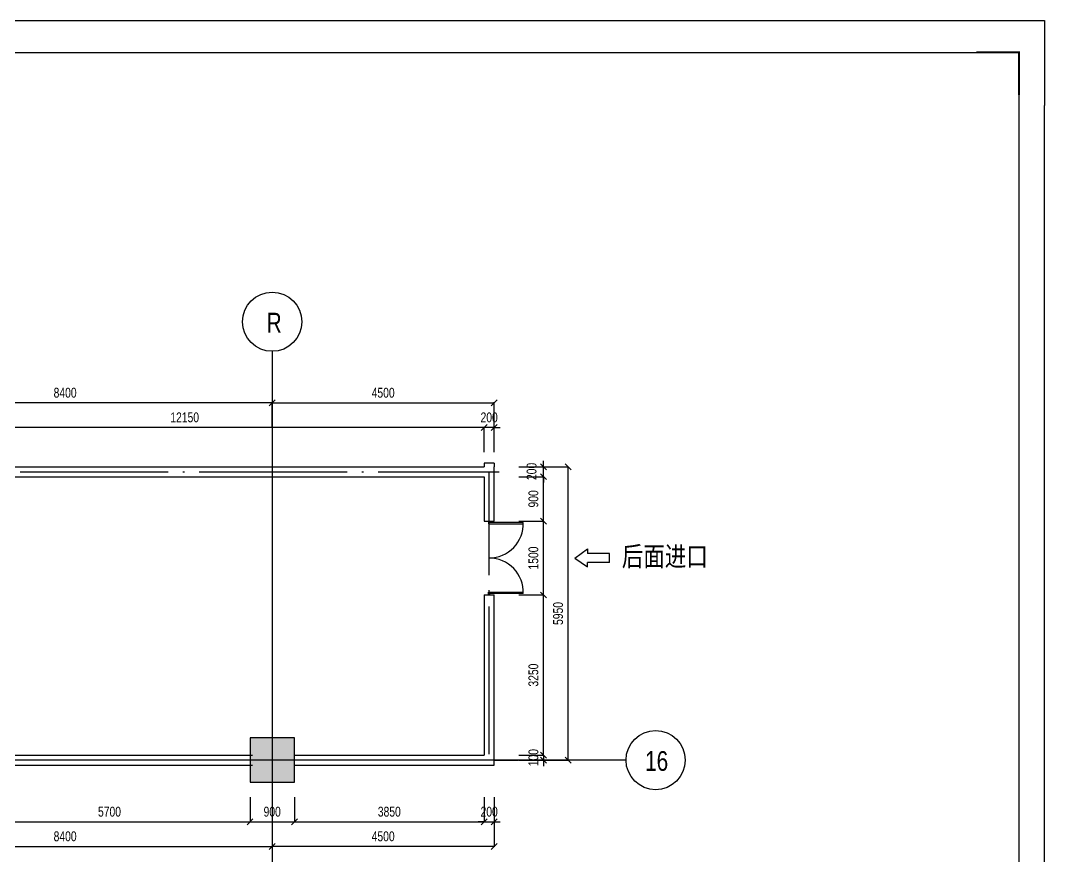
# Model space of a CAD drawing. Extents: x 100175 to 136463, y 104682 to 146092.
# Drawn here: x 115695 to 136463, y 113381 to 130342 of the extents above; entities that cross this region are included whole.
import ezdxf

# ---------------------------------------------------------------- set-up
doc = ezdxf.new("R2010")
doc.units = 0
doc.header["$LTSCALE"] = 300
doc.linetypes.add('100316总图道路$0$DOTE', pattern=[2.42, 2, -0.2, 0.02, -0.2])
doc.linetypes.add('CENTER', pattern=[2, 1.25, -0.25, 0.25, -0.25])
doc.layers.get('Defpoints').update_dxf_attribs({"color": 212})
for name, color, linetype in [('0-土建-DOTE', 251, 'Continuous'), ('0-土建-柱', 40, 'Continuous'), ('0-土建-门窗', 4, 'Continuous'), ('0-土建墙体', 7, 'Continuous'), ('DIM', 3, 'Continuous'), ('DIM TEXT', 7, 'Continuous'), ('新增油烟管井2014-08-06', 2, 'Continuous'), ('轴线', 10, 'CENTER')]:
    doc.layers.add(name, color=color, linetype=linetype)
doc.layers.add('H-外墙百叶', color=3, linetype='Continuous', lineweight=25)
doc.styles.get("Standard").update_dxf_attribs({"font": 'arial.ttf', "width": 0.75})
doc.styles.add('黑体', font='simhei.ttf', dxfattribs={"width": 0.8})
doc.dimstyles.new('DIM-200MM', dxfattribs={"dimtxt": 200, "dimasz": 120, "dimexe": 10, "dimexo": 100, "dimgap": 100, "dimtad": 1, "dimdec": 0, "dimrnd": 5, "dimzin": 1, "dimdsep": 46, "dimtxsty": 'Standard', "dimblk": 'OBLIQUE', "dimcen": 0.5, "dimdle": 1, "dimclrd": 256, "dimclre": 256, "dimclrt": 7, "dimaunit": 1, "dimadec": 0, "dimazin": 0, "dimtfac": 1, "dimtdec": 0, "dimtix": 1, "dimtmove": 2, "dimatfit": 3, "dimfxl": 500, "dimfxlon": 1, "dimtolj": 1, "dimtzin": 1, "dimarcsym": 0})

# ---------------------------------------------------------------- blocks, each defined once
blk = doc.blocks.new('南区-墙-1F$0$DOOR_C01')
for p, q in [((-0.48, 0.46), (-0.48, -0.01)), ((-0.46, -0.01), (-0.46, 0.46)), ((0.46, -0.01), (0.46, 0.46)), ((0.48, 0.46), (0.48, -0.01)), ((-0.5, -0.01), (-0.5, 0.01)), ((-0.5, 0.01), (-0.48, 0.01)), ((0.5, 0.01), (0.48, 0.01)), ((0.5, -0.01), (0.5, 0.01)), ((-0.5, -0.01), (-0.46, -0.01)), ((0.5, -0.01), (0.46, -0.01))]:
    blk.add_line(p, q)
for centre, start, end in [((-0.46, 0), 0, 92.4919), ((0.46, 0), 87.5081, 180)]:
    blk.add_arc(centre, 0.46, start, end)
blk = doc.blocks.new('_Oblique')
at = {"color": 0, "linetype": 'ByBlock', "lineweight": -2}
blk.add_line((-0.5, -0.5), (0.5, 0.5), dxfattribs=at)
blk = doc.blocks.new('*D22')
at = {"layer": 'Defpoints', "color": 0, "transparency": 16777216}
for p in [(114650, 115237), (120350, 115237), (120350, 114087)]:
    blk.add_point(p, dxfattribs=at)
at = {"layer": 'DIM', "lineweight": -2, "transparency": 16777216}
for p, q in [((114650, 114587), (114650, 114077)), ((120350, 114587), (120350, 114077)), ((114649, 114087), (120351, 114087))]:
    blk.add_line(p, q, dxfattribs=at)
at = {"layer": 'DIM', "lineweight": -2, "transparency": 16777216, "xscale": 120, "yscale": 120, "zscale": 120, "rotation": 180}
blk.add_blockref('_Oblique', (114650, 114087), dxfattribs=at)
at = {"layer": 'DIM', "lineweight": -2, "transparency": 16777216, "xscale": 120, "yscale": 120, "zscale": 120}
blk.add_blockref('_Oblique', (120350, 114087), dxfattribs=at)
at = {"layer": 'DIM', "color": 7, "transparency": 16777216, "insert": (117500, 114290), "char_height": 200, "attachment_point": 5}
blk.add_mtext('\\A1;5700', dxfattribs=at)
blk = doc.blocks.new('*D23')
at = {"layer": 'Defpoints', "color": 0, "transparency": 16777216}
for p in [(120350, 114887), (121250, 114887), (121250, 114087)]:
    blk.add_point(p, dxfattribs=at)
at = {"layer": 'DIM', "lineweight": -2, "transparency": 16777216}
for p, q in [((120350, 114587), (120350, 114077)), ((121250, 114587), (121250, 114077)), ((120349, 114087), (121251, 114087))]:
    blk.add_line(p, q, dxfattribs=at)
at = {"layer": 'DIM', "lineweight": -2, "transparency": 16777216, "xscale": 120, "yscale": 120, "zscale": 120, "rotation": 180}
blk.add_blockref('_Oblique', (120350, 114087), dxfattribs=at)
at = {"layer": 'DIM', "lineweight": -2, "transparency": 16777216, "xscale": 120, "yscale": 120, "zscale": 120}
blk.add_blockref('_Oblique', (121250, 114087), dxfattribs=at)
at = {"layer": 'DIM', "color": 7, "transparency": 16777216, "insert": (120800, 114290), "char_height": 200, "attachment_point": 5}
blk.add_mtext('\\A1;900', dxfattribs=at)
blk = doc.blocks.new('*D24')
at = {"layer": 'Defpoints', "color": 0, "transparency": 16777216}
for p in [(121250, 115237), (125100, 115237), (125100, 114087)]:
    blk.add_point(p, dxfattribs=at)
at = {"layer": 'DIM', "lineweight": -2, "transparency": 16777216}
for p, q in [((121250, 114587), (121250, 114077)), ((125100, 114587), (125100, 114077)), ((121249, 114087), (125101, 114087))]:
    blk.add_line(p, q, dxfattribs=at)
at = {"layer": 'DIM', "lineweight": -2, "transparency": 16777216, "xscale": 120, "yscale": 120, "zscale": 120, "rotation": 180}
blk.add_blockref('_Oblique', (121250, 114087), dxfattribs=at)
at = {"layer": 'DIM', "lineweight": -2, "transparency": 16777216, "xscale": 120, "yscale": 120, "zscale": 120}
blk.add_blockref('_Oblique', (125100, 114087), dxfattribs=at)
at = {"layer": 'DIM', "color": 7, "transparency": 16777216, "insert": (123175, 114290), "char_height": 200, "attachment_point": 5}
blk.add_mtext('\\A1;3850', dxfattribs=at)
blk = doc.blocks.new('*D25')
at = {"layer": 'Defpoints', "color": 0, "transparency": 16777216}
for p in [(125100, 115237), (125300, 115237), (125300, 114087)]:
    blk.add_point(p, dxfattribs=at)
at = {"layer": 'DIM', "lineweight": -2, "transparency": 16777216}
for p, q in [((125100, 114587), (125100, 114077)), ((125300, 114587), (125300, 114077)), ((125100, 114087), (124980, 114087)), ((125100, 114087), (125300, 114087)), ((125300, 114087), (125420, 114087))]:
    blk.add_line(p, q, dxfattribs=at)
at = {"layer": 'DIM', "lineweight": -2, "transparency": 16777216, "xscale": 120, "yscale": 120, "zscale": 120}
blk.add_blockref('_Oblique', (125100, 114087), dxfattribs=at)
at = {"layer": 'DIM', "lineweight": -2, "transparency": 16777216, "xscale": 120, "yscale": 120, "zscale": 120, "rotation": 180}
blk.add_blockref('_Oblique', (125300, 114087), dxfattribs=at)
at = {"layer": 'DIM', "color": 7, "transparency": 16777216, "insert": (125200, 114290), "char_height": 200, "attachment_point": 5}
blk.add_mtext('\\A1;200', dxfattribs=at)
blk = doc.blocks.new('*D26')
at = {"layer": 'Defpoints', "color": 0, "transparency": 16777216}
for p in [(125300, 115437), (125300, 115337), (126300, 115337)]:
    blk.add_point(p, dxfattribs=at)
at = {"layer": 'DIM', "lineweight": -2, "transparency": 16777216}
for p, q in [((126300, 115437), (126300, 115557)), ((125800, 115437), (126310, 115437)), ((125800, 115337), (126310, 115337)), ((126300, 115437), (126300, 115337)), ((126300, 115337), (126300, 115217))]:
    blk.add_line(p, q, dxfattribs=at)
at = {"layer": 'DIM', "lineweight": -2, "transparency": 16777216, "xscale": 120, "yscale": 120, "zscale": 120}
for p, rotation in [((126300, 115437), 270), ((126300, 115337), 90)]:
    blk.add_blockref('_Oblique', p, dxfattribs=dict(at, rotation=rotation))
at = {"layer": 'DIM', "color": 7, "transparency": 16777216, "insert": (126098, 115387), "char_height": 200, "attachment_point": 5, "rotation": 90}
blk.add_mtext('\\A1;100', dxfattribs=at)
blk = doc.blocks.new('*D27')
at = {"layer": 'Defpoints', "color": 0, "transparency": 16777216}
for p in [(125300, 118687), (126300, 118687), (125300, 115437)]:
    blk.add_point(p, dxfattribs=at)
at = {"layer": 'DIM', "lineweight": -2, "transparency": 16777216}
for p, q in [((125800, 118687), (126310, 118687)), ((126300, 115436), (126300, 118688)), ((125800, 115437), (126310, 115437))]:
    blk.add_line(p, q, dxfattribs=at)
at = {"layer": 'DIM', "lineweight": -2, "transparency": 16777216, "xscale": 120, "yscale": 120, "zscale": 120}
for p, rotation in [((126300, 118687), 90), ((126300, 115437), 270)]:
    blk.add_blockref('_Oblique', p, dxfattribs=dict(at, rotation=rotation))
at = {"layer": 'DIM', "color": 7, "transparency": 16777216, "insert": (126098, 117062), "char_height": 200, "attachment_point": 5, "rotation": 90}
blk.add_mtext('\\A1;3250', dxfattribs=at)
blk = doc.blocks.new('*D28')
at = {"layer": 'Defpoints', "color": 0, "transparency": 16777216}
for p in [(125385, 120187), (126300, 120187), (125385, 118687)]:
    blk.add_point(p, dxfattribs=at)
at = {"layer": 'DIM', "lineweight": -2, "transparency": 16777216}
for p, q in [((125800, 120187), (126310, 120187)), ((126300, 118686), (126300, 120188)), ((125800, 118687), (126310, 118687))]:
    blk.add_line(p, q, dxfattribs=at)
at = {"layer": 'DIM', "lineweight": -2, "transparency": 16777216, "xscale": 120, "yscale": 120, "zscale": 120}
for p, rotation in [((126300, 120187), 90), ((126300, 118687), 270)]:
    blk.add_blockref('_Oblique', p, dxfattribs=dict(at, rotation=rotation))
at = {"layer": 'DIM', "color": 7, "transparency": 16777216, "insert": (126098, 119437), "char_height": 200, "attachment_point": 5, "rotation": 90}
blk.add_mtext('\\A1;1500', dxfattribs=at)
blk = doc.blocks.new('*D29')
at = {"layer": 'Defpoints', "color": 0, "transparency": 16777216}
for p in [(125300, 121087), (126300, 121087), (125300, 120187)]:
    blk.add_point(p, dxfattribs=at)
at = {"layer": 'DIM', "lineweight": -2, "transparency": 16777216}
for p, q in [((125800, 121087), (126310, 121087)), ((126300, 120186), (126300, 121088)), ((125800, 120187), (126310, 120187))]:
    blk.add_line(p, q, dxfattribs=at)
at = {"layer": 'DIM', "lineweight": -2, "transparency": 16777216, "xscale": 120, "yscale": 120, "zscale": 120}
for p, rotation in [((126300, 121087), 90), ((126300, 120187), 270)]:
    blk.add_blockref('_Oblique', p, dxfattribs=dict(at, rotation=rotation))
at = {"layer": 'DIM', "color": 7, "transparency": 16777216, "insert": (126098, 120637), "char_height": 200, "attachment_point": 5, "rotation": 90}
blk.add_mtext('\\A1;900', dxfattribs=at)
blk = doc.blocks.new('*D30')
at = {"layer": 'Defpoints', "color": 0, "transparency": 16777216}
for p in [(125300, 121287), (126300, 121287), (125300, 121087)]:
    blk.add_point(p, dxfattribs=at)
at = {"layer": 'DIM', "lineweight": -2, "transparency": 16777216}
for p, q in [((125800, 121287), (126310, 121287)), ((126300, 121287), (126300, 121407)), ((126300, 121087), (126300, 121287)), ((125800, 121087), (126310, 121087)), ((126300, 121087), (126300, 120967))]:
    blk.add_line(p, q, dxfattribs=at)
at = {"layer": 'DIM', "lineweight": -2, "transparency": 16777216, "xscale": 120, "yscale": 120, "zscale": 120}
for p, rotation in [((126300, 121287), 270), ((126300, 121087), 90)]:
    blk.add_blockref('_Oblique', p, dxfattribs=dict(at, rotation=rotation))
at = {"layer": 'DIM', "color": 7, "transparency": 16777216, "insert": (126061, 121194), "char_height": 200, "attachment_point": 5, "rotation": 90}
blk.add_mtext('\\A1;200', dxfattribs=at)
blk = doc.blocks.new('*D31')
at = {"layer": 'Defpoints', "color": 0, "transparency": 16777216}
for p in [(125100, 122087), (125100, 121362), (125300, 121362)]:
    blk.add_point(p, dxfattribs=at)
at = {"layer": 'DIM', "lineweight": -2, "transparency": 16777216}
for p, q in [((125100, 122087), (124980, 122087)), ((125100, 121587), (125100, 122097)), ((125300, 122087), (125100, 122087)), ((125300, 121587), (125300, 122097)), ((125300, 122087), (125420, 122087))]:
    blk.add_line(p, q, dxfattribs=at)
at = {"layer": 'DIM', "lineweight": -2, "transparency": 16777216, "xscale": 120, "yscale": 120, "zscale": 120}
for p, rotation in [((125100, 122087), 359.9961746614379), ((125300, 122087), 179.9961746614379)]:
    blk.add_blockref('_Oblique', p, dxfattribs=dict(at, rotation=rotation))
at = {"layer": 'DIM', "color": 7, "transparency": 16777216, "insert": (125200, 122289), "char_height": 200, "attachment_point": 5, "rotation": 359.9962}
blk.add_mtext('\\A1;200', dxfattribs=at)
blk = doc.blocks.new('*D32')
at = {"layer": 'Defpoints', "color": 0, "transparency": 16777216}
for p in [(112950, 122088), (112950, 121287), (125100, 121287)]:
    blk.add_point(p, dxfattribs=at)
at = {"layer": 'DIM', "lineweight": -2, "transparency": 16777216}
for p, q in [((125101, 122087), (112949, 122088)), ((112950, 121588), (112950, 122098)), ((125100, 121587), (125100, 122097))]:
    blk.add_line(p, q, dxfattribs=at)
at = {"layer": 'DIM', "lineweight": -2, "transparency": 16777216, "xscale": 120, "yscale": 120, "zscale": 120}
for p, rotation in [((112950, 122088), 179.9961746614386), ((125100, 122087), 359.9961746614385)]:
    blk.add_blockref('_Oblique', p, dxfattribs=dict(at, rotation=rotation))
at = {"layer": 'DIM', "color": 7, "transparency": 16777216, "insert": (119025, 122290), "char_height": 200, "attachment_point": 5, "rotation": 359.9962}
blk.add_mtext('\\A1;12150', dxfattribs=at)
blk = doc.blocks.new('气流方向')
at = {"color": 2}
for p, q in [((-139, -45), (-139, 45)), ((-139, 45), (84, 45)), ((84, 92), (84, 45)), ((210, 0), (84, 92)), ((210, 0), (84, -88)), ((-139, -45), (84, -45)), ((84, -88), (84, -45))]:
    blk.add_line(p, q, dxfattribs=at)
blk = doc.blocks.new('*D63')
at = {"layer": 'Defpoints', "color": 0, "transparency": 16777216}
for p in [(125800, 121287), (126800, 121287), (125800, 115337)]:
    blk.add_point(p, dxfattribs=at)
at = {"layer": 'DIM', "lineweight": -2, "transparency": 16777216}
for p, q in [((126300, 121287), (126810, 121287)), ((126800, 115336), (126800, 121288)), ((126300, 115337), (126810, 115337))]:
    blk.add_line(p, q, dxfattribs=at)
at = {"layer": 'DIM', "lineweight": -2, "transparency": 16777216, "xscale": 120, "yscale": 120, "zscale": 120}
for p, rotation in [((126800, 121287), 90), ((126800, 115337), 270)]:
    blk.add_blockref('_Oblique', p, dxfattribs=dict(at, rotation=rotation))
at = {"layer": 'DIM', "color": 7, "transparency": 16777216, "insert": (126598, 118312), "char_height": 200, "attachment_point": 5, "rotation": 90}
blk.add_mtext('\\A1;5950', dxfattribs=at)
blk = doc.blocks.new('*D64')
at = {"layer": 'Defpoints', "color": 0, "transparency": 16777216}
for p in [(112400, 122588), (112400, 121787), (120800, 121787)]:
    blk.add_point(p, dxfattribs=at)
at = {"layer": 'DIM', "lineweight": -2, "transparency": 16777216}
for p, q in [((120801, 122587), (112399, 122588)), ((112400, 122088), (112400, 122598)), ((120800, 122087), (120800, 122597))]:
    blk.add_line(p, q, dxfattribs=at)
at = {"layer": 'DIM', "lineweight": -2, "transparency": 16777216, "xscale": 120, "yscale": 120, "zscale": 120}
for p, rotation in [((112400, 122588), 179.994466920901), ((120800, 122587), 359.994466920901)]:
    blk.add_blockref('_Oblique', p, dxfattribs=dict(at, rotation=rotation))
at = {"layer": 'DIM', "color": 7, "transparency": 16777216, "insert": (116600, 122790), "char_height": 200, "attachment_point": 5, "rotation": 359.9945}
blk.add_mtext('\\A1;8400', dxfattribs=at)
blk = doc.blocks.new('*D65')
at = {"layer": 'Defpoints', "color": 0, "transparency": 16777216}
for p in [(125300, 122587), (120800, 121787), (125300, 121788)]:
    blk.add_point(p, dxfattribs=at)
at = {"layer": 'DIM', "lineweight": -2, "transparency": 16777216}
for p, q in [((120799, 122586), (125301, 122587)), ((120800, 122086), (120800, 122596)), ((125300, 122087), (125300, 122597))]:
    blk.add_line(p, q, dxfattribs=at)
at = {"layer": 'DIM', "lineweight": -2, "transparency": 16777216, "xscale": 120, "yscale": 120, "zscale": 120}
for p, rotation in [((120800, 122586), 180.0136426837789), ((125300, 122587), 0.01364268377888722)]:
    blk.add_blockref('_Oblique', p, dxfattribs=dict(at, rotation=rotation))
at = {"layer": 'DIM', "color": 7, "transparency": 16777216, "insert": (123050, 122789), "char_height": 200, "attachment_point": 5, "rotation": 0.0136}
blk.add_mtext('\\A1;4500', dxfattribs=at)
blk = doc.blocks.new('*D67')
at = {"layer": 'Defpoints', "color": 0, "transparency": 16777216}
for p in [(112400, 114737), (120800, 114737), (120800, 113587)]:
    blk.add_point(p, dxfattribs=at)
at = {"layer": 'DIM', "lineweight": -2, "transparency": 16777216}
for p, q in [((112400, 114087), (112400, 113577)), ((120800, 114087), (120800, 113577)), ((112399, 113587), (120801, 113587))]:
    blk.add_line(p, q, dxfattribs=at)
at = {"layer": 'DIM', "lineweight": -2, "transparency": 16777216, "xscale": 120, "yscale": 120, "zscale": 120, "rotation": 180}
blk.add_blockref('_Oblique', (112400, 113587), dxfattribs=at)
at = {"layer": 'DIM', "lineweight": -2, "transparency": 16777216, "xscale": 120, "yscale": 120, "zscale": 120}
blk.add_blockref('_Oblique', (120800, 113587), dxfattribs=at)
at = {"layer": 'DIM', "color": 7, "transparency": 16777216, "insert": (116600, 113790), "char_height": 200, "attachment_point": 5}
blk.add_mtext('\\A1;8400', dxfattribs=at)
blk = doc.blocks.new('*D68')
at = {"layer": 'Defpoints', "color": 0, "transparency": 16777216}
for p in [(120800, 114737), (125300, 114737), (120800, 113587)]:
    blk.add_point(p, dxfattribs=at)
at = {"layer": 'DIM', "lineweight": -2, "transparency": 16777216}
for p, q in [((120800, 114087), (120800, 113577)), ((125300, 114087), (125300, 113577)), ((125301, 113587), (120799, 113587))]:
    blk.add_line(p, q, dxfattribs=at)
at = {"layer": 'DIM', "lineweight": -2, "transparency": 16777216, "xscale": 120, "yscale": 120, "zscale": 120}
for p, rotation in [((120800, 113587), 180.0000000000257), ((125300, 113587), 2.573941060290963e-11)]:
    blk.add_blockref('_Oblique', p, dxfattribs=dict(at, rotation=rotation))
at = {"layer": 'DIM', "color": 7, "transparency": 16777216, "insert": (123050, 113790), "char_height": 200, "attachment_point": 5}
blk.add_mtext('\\A1;4500', dxfattribs=at)

msp = doc.modelspace()

# ---------------------------------------------------------------- hatches: boundary and pattern name
msp.add_hatch(color=251).paths.add_polyline_path([(120349.8, 115787.4), (120349.8, 114887.4), (121249.8, 114887.4), (121249.8, 115787.4)])

# ---------------------------------------------------------------- linework, layer by layer
for points in [[(100174.8, 106409.6), (100174.8, 130342.4), (134734.8, 130342.4)], [(134734.8, 130342.4), (136462.8, 130342.4), (136462.8, 128614.4)], [(134734.8, 104681.6), (136462.8, 104681.6), (136462.8, 128614.4)]]:
    msp.add_lwpolyline(points)
msp.add_lwpolyline([(100693.2, 129694.4), (135944.4, 129694.4), (135944.4, 105329.6), (100693.2, 105329.6)], close=True)
at = {"const_width": 43.2}
msp.add_lwpolyline([(135944.4, 128830.4), (135944.4, 129694.4), (135080.4, 129694.4)], dxfattribs=at)
at = {"color": 251}
msp.add_lwpolyline([(120349.8, 115787.4), (120349.8, 114887.4), (121249.8, 114887.4), (121249.8, 115787.4)], close=True, dxfattribs=at)
at = {"layer": '0-土建-DOTE', "linetype": '100316总图道路$0$DOTE', "ltscale": 5}
for p, q in [((112059.2, 121187.4), (125400, 121187.4)), ((125200, 115456.8), (125200, 121187.4))]:
    msp.add_line(p, q, dxfattribs=at)
at = {"layer": '0-土建-柱'}
for p, q in [((120349.8, 115787.4), (120349.8, 114887.4)), ((121249.8, 115787.4), (120349.8, 115787.4)), ((121249.8, 114887.4), (121249.8, 115787.4)), ((120349.8, 114887.4), (121249.8, 114887.4))]:
    msp.add_line(p, q, dxfattribs=at)
at = {"layer": '0-土建墙体'}
for p, q in [((112278.9, 121287.4), (125100, 121287.4)), ((125300, 121362.4), (125100, 121362.4)), ((125100, 121362.4), (125100, 121287.4)), ((125300, 121362.4), (125300, 121287.4)), ((125300, 120187.4), (125300, 121287.4)), ((112522.9, 121087.4), (125100, 121087.4)), ((125100, 121087.4), (125100, 120187.4)), ((125100, 120187.4), (125300, 120187.4)), ((125100, 118687.4), (125100, 115437.4)), ((125100, 118687.4), (125300, 118687.4)), ((125300, 115237.4), (125300, 118687.4)), ((114650, 115437.4), (120399.8, 115437.4)), ((121249.8, 115437.4), (125100, 115437.4)), ((114650, 115237.4), (120399.8, 115237.4)), ((121249.8, 115237.4), (125300, 115237.4))]:
    msp.add_line(p, q, dxfattribs=at)
at = {"layer": 'DIM'}
msp.add_line((125287.7, 115337.4), (125787.7, 115337.4), dxfattribs=at)
for centre in [(120799.8, 124230.4), (128576.4, 115337.4)]:
    msp.add_circle(centre, 600, dxfattribs=at)
at = {"layer": '轴线', "ltscale": 500}
for p, q in [((120799.8, 123630.4), (120799.8, 112855.6)), ((127976.4, 115337.4), (111351.7, 115337.4))]:
    msp.add_line(p, q, dxfattribs=at)

# ---------------------------------------------------------------- block references
at = {"layer": '0-土建-门窗', "xscale": 1500, "yscale": 1500, "zscale": 1500, "rotation": 270}
msp.add_blockref('南区-墙-1F$0$DOOR_C01', (125200, 119437.4), dxfattribs=at)
at = {"layer": 'H-外墙百叶', "xscale": -2, "yscale": 2, "zscale": 2}
msp.add_blockref('气流方向', (127360.3, 119437.4), dxfattribs=at)

# ---------------------------------------------------------------- texts
at = {"layer": 'DIM TEXT', "char_height": 400, "attachment_point": 1}
for s, insert in [('R', (120689.1, 124412.3)), ('16', (128363.9, 115519.3))]:
    msp.add_mtext_dynamic_manual_height_columns(s, width=10456.675, gutter_width=2, heights=[0], dxfattribs=dict(at, insert=insert))
at = {"layer": '新增油烟管井2014-08-06', "color": 0, "style": '黑体', "width": 0.8}
msp.add_text('后面进口', height=400, dxfattribs=at).set_placement((127888.9, 119271.3))

# ---------------------------------------------------------------- dimensions: what is measured, and where the dimension line sits
at = {"layer": 'DIM'}
for p1, p2, distance, picture, middle in [((120799.8, 121786.6), (112399.8, 121787.4), -800.6, '*D64', (116599.9, 122789.7)), ((120799.8, 121786.6), (125300, 121787.7), 799.4, '*D65', (123049.7, 122788.7)), ((125100, 121286.6), (112950, 121287.4), -800.5, '*D32', (119025.1, 122289.7)), ((125300, 121362.4), (125100, 121362.4), -724.7, '*D31', (125200.1, 122289.3)), ((125800, 115337.4), (125800, 121287.4), -1000, '*D63', (126597.9, 118312.4)), ((125300, 120187.4), (125300, 121087.4), -1000, '*D29', (126097.9, 120637.4)), ((125385, 118687.4), (125385, 120187.4), -915, '*D28', (126097.9, 119437.4)), ((125300, 115437.4), (125300, 118687.4), -1000, '*D27', (126097.8, 117062.4)), ((125300, 115437.4), (125300, 115337.4), 1000, '*D26', (126097.9, 115387.4)), ((114650, 115237.4), (120349.8, 115237.4), -1150, '*D22', (117499.9, 114289.5)), ((121249.8, 115237.4), (125100, 115237.4), -1150, '*D24', (123174.9, 114289.6)), ((125100, 115237.4), (125300, 115237.4), -1150, '*D25', (125200, 114289.5)), ((120349.8, 114887.4), (121249.8, 114887.4), -800, '*D23', (120799.8, 114289.5)), ((112399.8, 114737.4), (120799.8, 114737.4), -1150, '*D67', (116599.8, 113789.5)), ((125300, 114737.4), (120799.8, 114737.4), 1150, '*D68', (123049.9, 113789.5))]:
    dim = msp.add_aligned_dim(p1=p1, p2=p2, distance=distance, dimstyle='DIM-200MM', dxfattribs=at)
    dim.commit()
    dim.dimension.update_dxf_attribs({"geometry": picture, "text_midpoint": middle})
dim = msp.add_linear_dim(base=(126300, 121287.4), p1=(125300, 121087.4), p2=(125300, 121287.4), angle=89.99999, dimstyle='DIM-200MM', dxfattribs=at)
dim.commit()
dim.dimension.update_dxf_attribs({"geometry": '*D30', "text_midpoint": (126061.5, 121193.9), "dimtype": 161})

doc.saveas('drawing.dxf')
